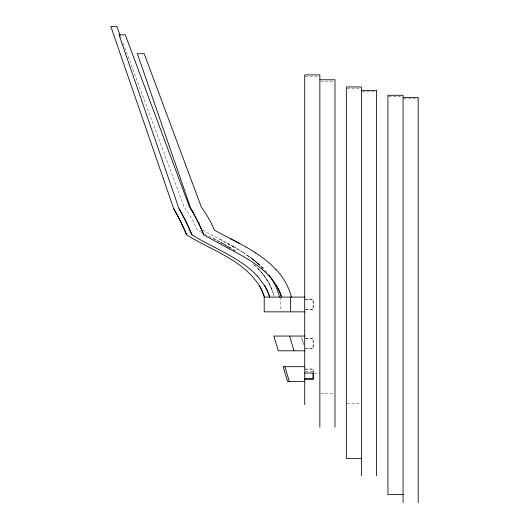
<?xml version="1.0" encoding="UTF-8"?>
<svg xmlns="http://www.w3.org/2000/svg" width="529" height="529" viewBox="0 0 529 529"><rect width="100%" height="100%" fill="white"/><g stroke="black" fill="none" stroke-linecap="round" stroke-linejoin="round"><path stroke-width="0.4" stroke-dasharray="2.65 1.98" d="M305.511 76.401L319.053 76.401M320.647 81.36L334.183 81.36M347.123 88.495L360.659 88.495M362.253 91.834L375.788 91.834M388.729 96.635L402.271 96.635M403.865 98.87L417.401 98.87M305.504 299.368L313.38 299.368L313.38 309.577L305.504 309.577M304.486 299.745L313.042 299.745L313.042 309.201L305.471 309.201M305.504 338.329L313.38 338.329L313.38 348.545L305.504 348.545M305.471 338.705L313.042 338.705L313.042 348.161L305.471 348.161M304.717 368.971L313.38 368.971L313.38 372.442M305.471 369.348L313.042 369.348L313.042 372.595M305.471 371.325L313.042 371.325M314.186 373.163L319.847 373.163M320.647 393.589L334.183 393.589M347.123 403.363L360.659 403.363M202.647 230.208L218.682 238.612M201.721 232.502L197.343 230.208L193.634 222.206L189.263 214.536L184.271 207.262L122.344 41.13M204.637 234.03L222.299 243.314L236.04 251.354L230.042 247.651M213.392 238.612L222.299 243.314M229.341 247.241L220.666 242.434L232.132 248.881M227.556 243.287L234.625 247.235L218.662 238.599L243.995 252.981L234.585 247.208L237.435 248.881M258.483 263.958L264.077 269.387L258.483 263.958L251.837 258.509L243.955 252.961L253.768 260.003L263.541 268.871M248.485 256.049L258.82 264.262L251.837 258.509L258.516 263.991M253.517 264.262C263.085 272.799 270.967 283.709 274.002 296.326M254.356 265.102C262.179 272.217 268.692 280.925 272.375 290.897M265.71 271.284L267.324 273.116M258.245 268.831C265.624 276.561 271.437 285.944 274.015 296.379M264.593 269.995L266.147 271.813M198.937 222.206L199.949 224.389M120.328 35.721L121.187 38.042M280.846 297.1L280.846 311.032M303.6 344.339L301.576 337.562L303.606 344.339"/><path stroke-width="0.79" d="M319.847 79.786L334.976 79.786L334.976 427.148M361.459 90.38L376.588 90.38L376.588 475.816M403.065 97.561L418.194 97.561L418.194 502.55M304.717 297.1L264.202 297.1L264.202 311.852L304.717 311.852M304.717 336.06L273.843 336.06L278.307 350.813L304.717 350.813M304.717 366.696L283.154 366.696L287.578 381.449L304.717 381.449M304.717 373.031L313.38 373.031L313.38 379.181L304.717 379.181M304.717 378.804L313.042 378.804L313.042 373.097M361.459 458.491L346.33 458.491L346.33 86.974L361.459 86.974L361.459 475.816M403.065 494.622L387.936 494.622L387.936 95.293L403.065 95.293L403.065 502.55M246.448 247.215L214.503 230.208L210.793 222.213L206.422 214.543L201.43 207.262L144.179 53.687L137.361 53.687L190.89 208.776A212.903 210.086 0 0 1 203.758 234.856L227.06 247.598M230.525 238.599L239.412 243.294M227.047 247.585C245.337 257.398 265.399 267.429 276.561 285.799A53.039 52.457 0 0 1 281.54 297.1A53.231 52.523 0 0 0 276.561 285.799M193.204 212.559L189.574 207.262L125.287 34.815L118.992 34.815L179.033 208.776A210.079 209.259 0 0 1 191.901 234.856C213.855 248.273 239.26 257.127 257.405 276.032M120.037 34.947L116.869 26.45L110.806 26.45L173.73 208.776A209.001 208.942 0 0 1 186.598 234.856C211.54 250.409 243.029 259.779 259.455 285.891A52.166 52.153 0 0 1 264.381 297.1A52.206 52.166 0 0 0 259.448 285.891M246.415 247.195L255.798 252.948M255.772 252.928L263.673 258.496L270.312 263.938L275.907 269.36M275.88 269.327C283.22 277.143 288.887 286.619 291.393 297.1M257.398 276.026L264.731 285.858A52.576 52.298 0 0 1 269.684 297.1A52.457 52.252 0 0 0 264.738 285.865M268.739 274.849C273.797 281.448 277.546 289.013 279.537 297.1M289.555 336.06L294.018 350.813M284.88 366.696L289.303 381.449M319.847 427.148L319.847 74.867L304.717 74.867L304.717 404.625M290.606 297.1L290.606 311.852M190.89 208.776A212.189 209.874 0 0 1 203.758 234.856M179.033 208.776A210.516 209.385 0 0 1 191.901 234.856M173.73 208.776A209.147 208.981 0 0 1 186.598 234.856"/></g></svg>
